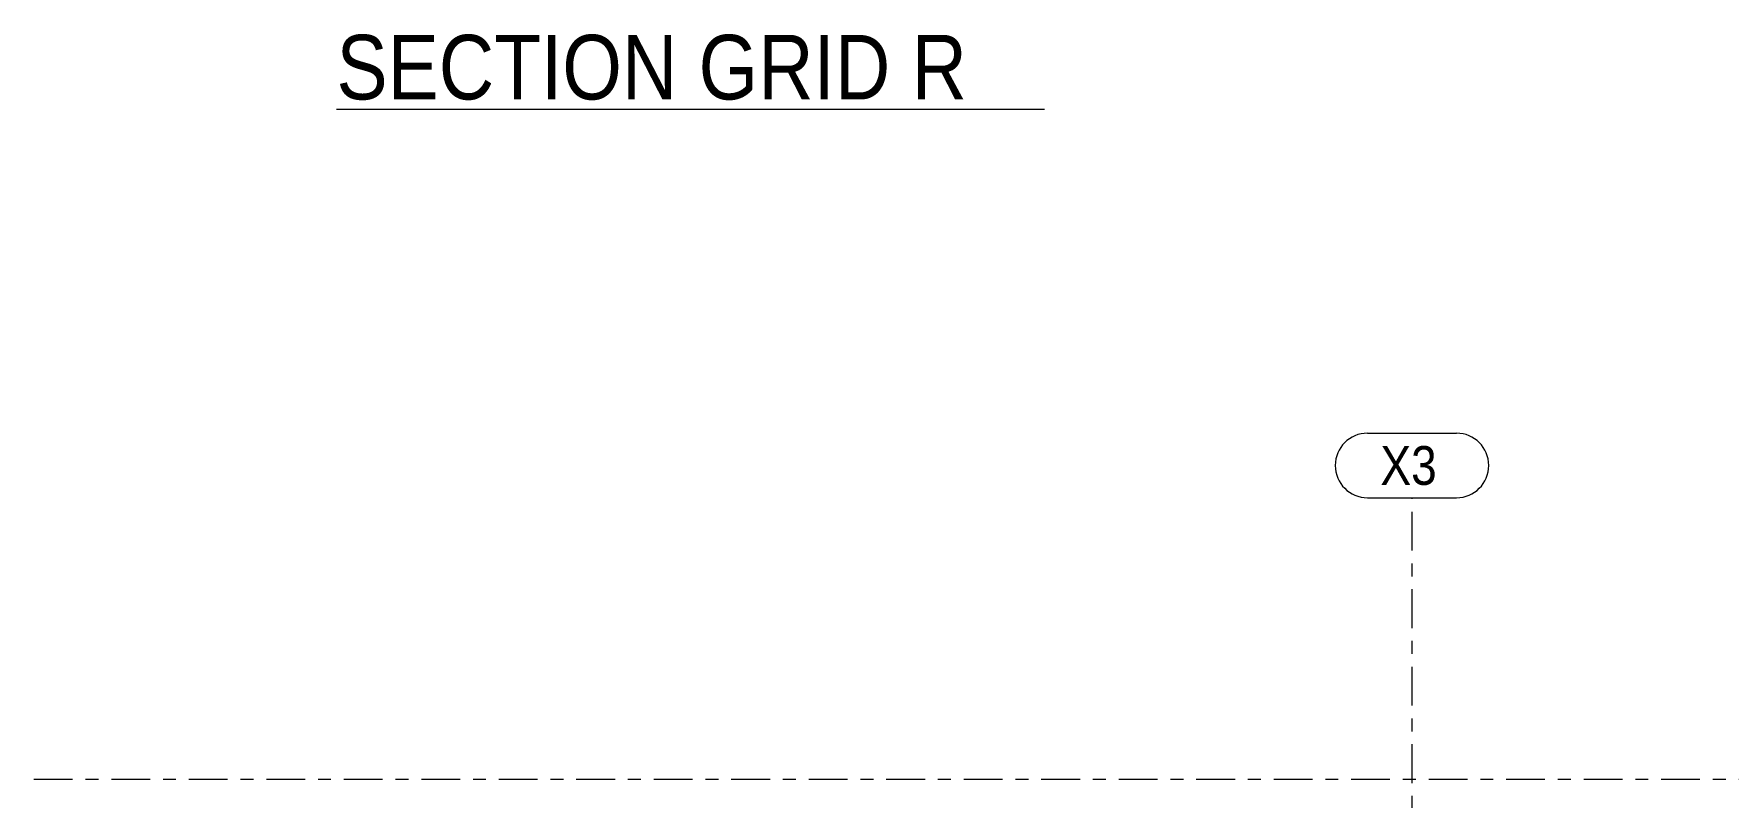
# Model space of a CAD drawing. Header units: millimetres. Extents: x -88 to 735, y -128 to 446.
# Drawn here: x 213.9 to 345.1, y 83.8 to 142.9 of the extents above; entities that cross this region are included whole.
import ezdxf

# ---------------------------------------------------------------- set-up
doc = ezdxf.new("R2010")
doc.units = ezdxf.units.MM
doc.linetypes.add('XKITLINE00', pattern=[0])
doc.linetypes.add('XKITLINE03', pattern=[6, 3, -1, 1, -1])
doc.layers.add('OtherObjectType', color=7, linetype='Continuous', lineweight=0)
doc.layers.add('S-grid', color=1, linetype='Continuous', lineweight=0)
doc.styles.add('ARIAL', font='ARIAL.TTF')

# ---------------------------------------------------------------- blocks, each defined once
blk = doc.blocks.new('*A625')
at = {"layer": 'S-grid', "color": 1, "linetype": 'XKITLINE03', "lineweight": 0}
blk.add_line((213.92, 85.16), (586.98, 85.16), dxfattribs=at)
blk = doc.blocks.new('*A1075')
at = {"layer": 'S-grid', "color": 1, "linetype": 'XKITLINE03', "lineweight": 0}
for p, q in [((320.63, 78.86), (320.63, 106.95)), ((320.63, -7.6), (320.63, 69.11))]:
    blk.add_line(p, q, dxfattribs=at)
at = {"layer": 'S-grid', "color": 3, "style": 'ARIAL', "width": 0.85}
blk.add_text('X3', height=3, dxfattribs=at).set_placement((318.18, 107.95))
blk = doc.blocks.new('*A1136')
at = {"layer": 'S-grid', "color": 1, "linetype": 'XKITLINE00', "lineweight": 0}
for p, q in [((317.18, 111.95), (324.07, 111.95)), ((317.18, 106.95), (324.07, 106.95))]:
    blk.add_line(p, q, dxfattribs=at)
for centre, start, end in [((317.18, 109.45), 90, 270), ((324.07, 109.45), 270, 90)]:
    blk.add_arc(centre, 2.5, start, end, dxfattribs=at)
blk = doc.blocks.new('*A1393')
at = {"layer": 'OtherObjectType', "color": 5, "linetype": 'XKITLINE00', "lineweight": 0}
blk.add_line((237.35, 137.04), (292.17, 137.04), dxfattribs=at)
at = {"layer": 'OtherObjectType', "color": 7, "style": 'ARIAL', "width": 0.85}
blk.add_text('SECTION GRID R', height=5, dxfattribs=at).set_placement((237.35, 137.79))

msp = doc.modelspace()

# ---------------------------------------------------------------- block references
at = {"lineweight": 0}
for name in ['*A1393', '*A1136', '*A1075', '*A625']:
    msp.add_blockref(name, (0, 0), dxfattribs=at)

doc.saveas('drawing.dxf')
